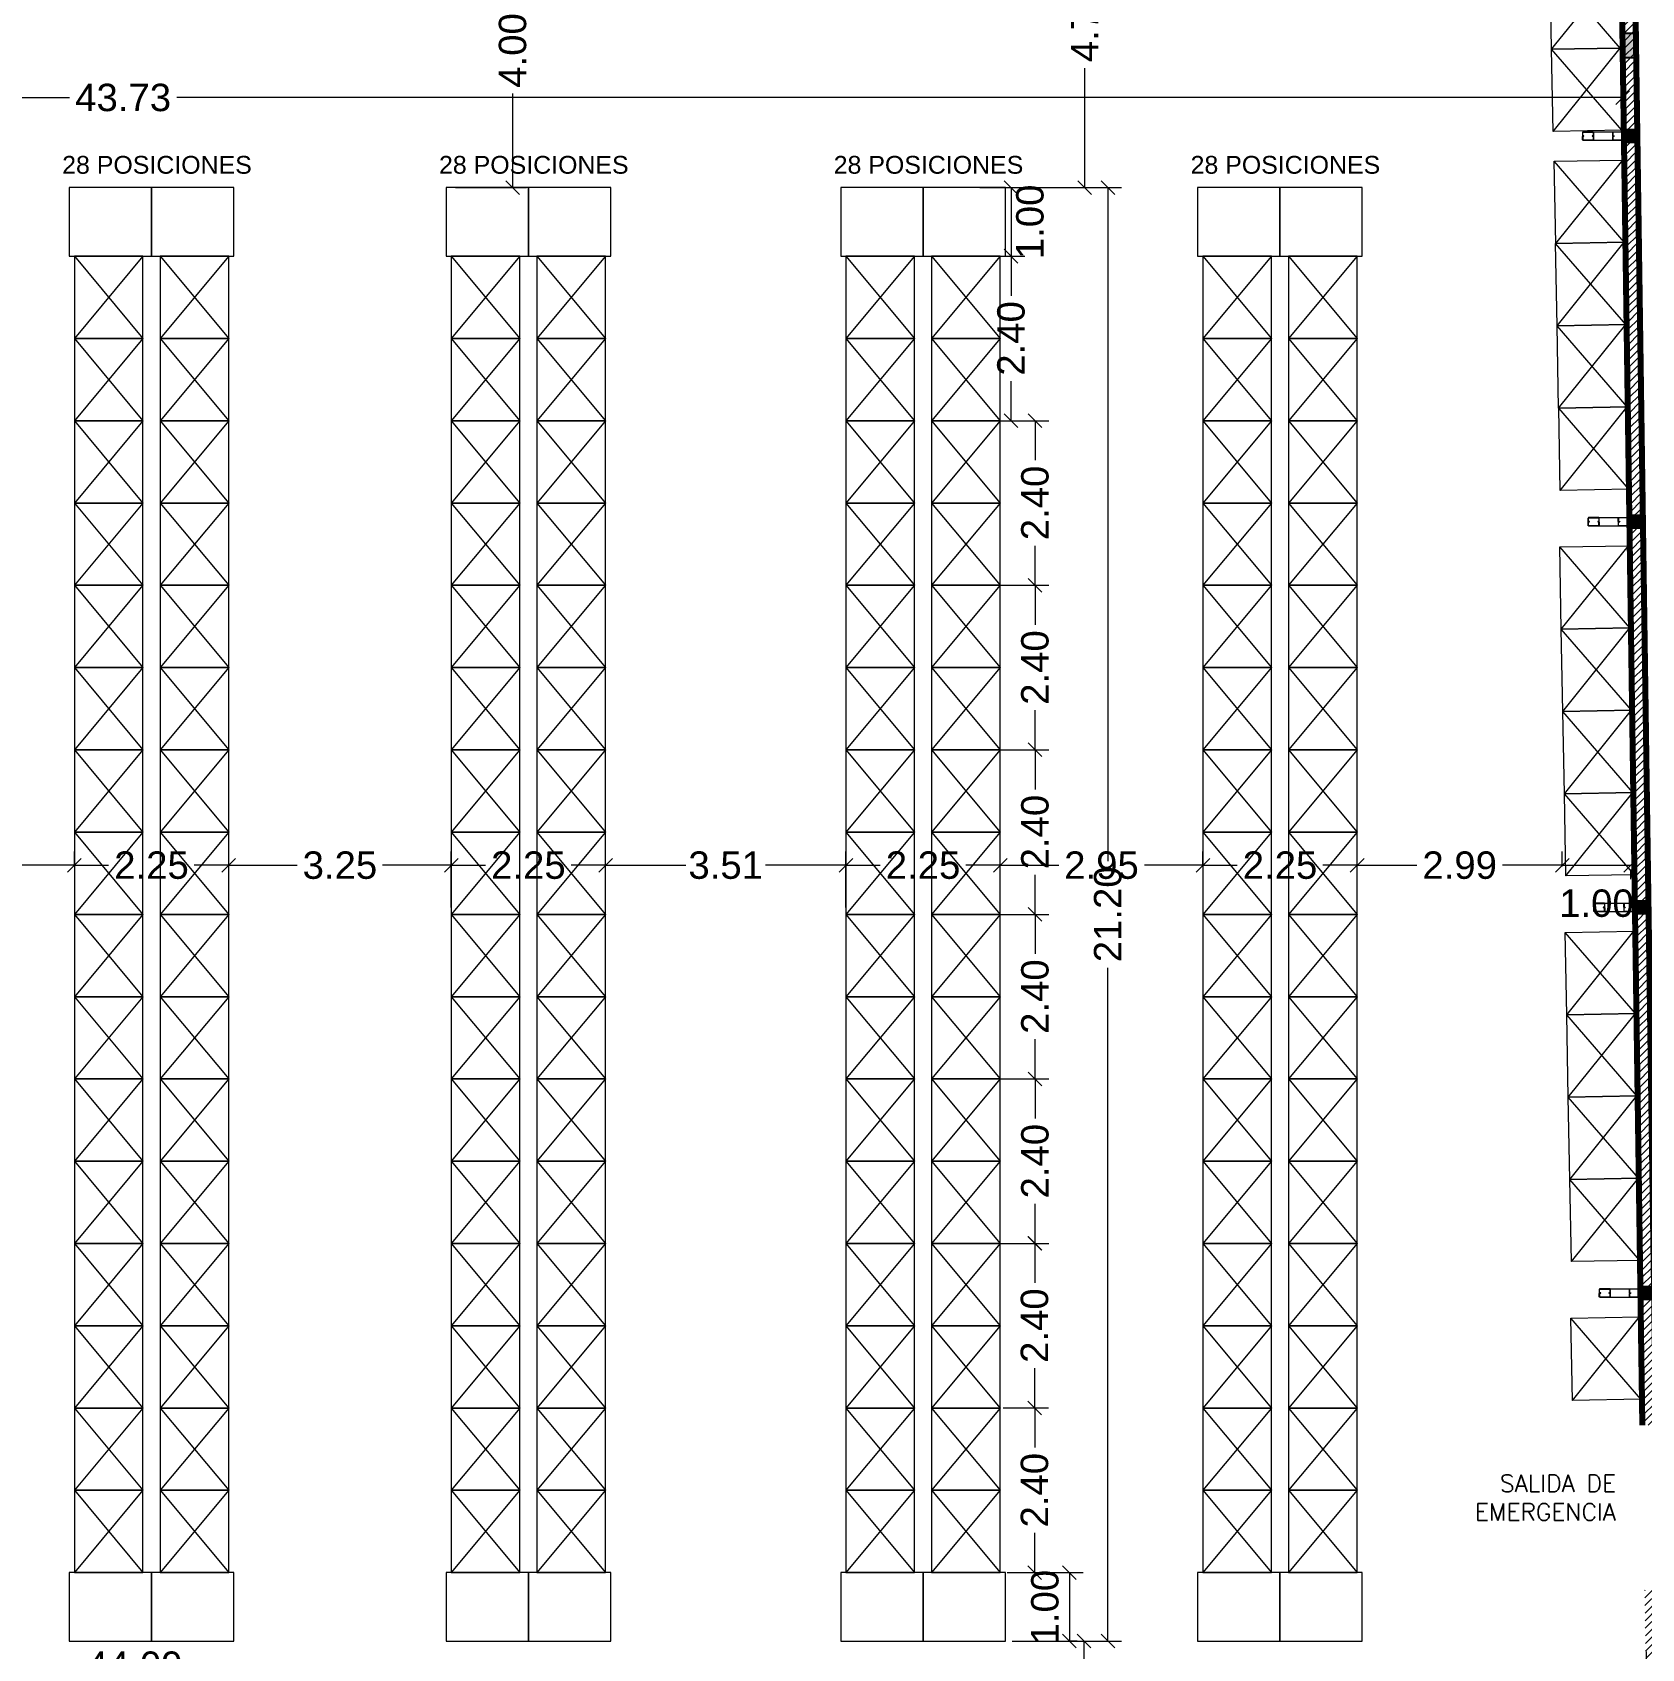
# Model space of a CAD drawing. Header units: inches. Extents: x 2 to 337, y 2 to 182.
# Drawn here: x 50.76 to 74.22, y 88.74 to 112.32 of the extents above; entities that cross this region are included whole.
import ezdxf

# ---------------------------------------------------------------- set-up
doc = ezdxf.new("R2010")
doc.units = ezdxf.units.IN
doc.header["$MEASUREMENT"] = 0
doc.linetypes.add('ACAD_ISO10W100', pattern=[18, 12, -3, 0, -3])
for name, color, linetype, lineweight in [('01 eje', 30, 'ACAD_ISO10W100', 9), ('L COTAS', 1, 'Continuous', 9), ('L EQUIP', 6, 'Continuous', 9), ('l muro', 5, 'Continuous', 80), ('LAVADO MU', 10, 'Continuous', 5), ('smr acero', 170, 'Continuous', 15)]:
    doc.layers.add(name, color=color, linetype=linetype, lineweight=lineweight)
for name, color, linetype in [('01-COTAS ESTRUCTURA', 9, 'Continuous'), ('ARQ-TXTS LOCAL', 3, 'Continuous'), ('l olumnas', 140, 'Continuous')]:
    doc.layers.add(name, color=color, linetype=linetype)
doc.styles.add('2mm para 1.100', font='ARIAL.TTF')
doc.styles.add('RomanS', font='romans.shx')
doc.styles.get("Standard").update_dxf_attribs({"font": 'ARIAL.TTF'})
doc.dimstyles.new('cotas 1.100', dxfattribs={"dimscale": 2, "dimtxt": 0.2, "dimasz": 0.1, "dimexe": 0.1, "dimexo": 0.05, "dimgap": 0.05, "dimtad": 0, "dimzin": 0, "dimdsep": 46, "dimtxsty": '2mm para 1.100', "dimblk": 'OBLIQUE', "dimcen": 0.09, "dimclrd": 256, "dimclre": 256, "dimclrt": 256, "dimaunit": 1, "dimadec": 3, "dimazin": 0, "dimtfac": 1, "dimtofl": 0, "dimtmove": 2, "dimatfit": 3, "dimfxl": 0, "dimtolj": 1, "dimtzin": 0, "dimlwd": -1, "dimlwe": -1, "dimarcsym": 0})

# ---------------------------------------------------------------- blocks, each defined once
blk = doc.blocks.new('terreno1')
at = {"layer": '01 eje', "ltscale": 0.05}
blk.add_line((2904.08, 736.346), (2902.361, 855.185), dxfattribs=at)
blk = doc.blocks.new('_Oblique')
at = {"color": 0, "linetype": 'ByBlock', "lineweight": -2}
blk.add_line((-0.5, -0.5), (0.5, 0.5), dxfattribs=at)
blk = doc.blocks.new('*D60')
at = {"layer": 'Defpoints', "color": 0}
for p in [(64.397, 109.054), (64.397, 106.654), (65.03, 106.654)]:
    blk.add_point(p, dxfattribs=at)
at = {"layer": 'L COTAS'}
for p, q in [((64.497, 109.054), (65.23, 109.054)), ((65.03, 109.054), (65.03, 108.476)), ((65.03, 106.654), (65.03, 107.231)), ((64.497, 106.654), (65.23, 106.654))]:
    blk.add_line(p, q, dxfattribs=at)
at = {"layer": 'L COTAS', "xscale": 0.2, "yscale": 0.2, "zscale": 0.2}
for p, rotation in [((65.03, 109.054), 90), ((65.03, 106.654), 270)]:
    blk.add_blockref('_Oblique', p, dxfattribs=dict(at, rotation=rotation))
at = {"layer": 'L COTAS', "insert": (65.03, 107.854), "char_height": 0.4, "attachment_point": 5, "rotation": 90, "style": '2mm para 1.100'}
blk.add_mtext('\\A1;2.40', dxfattribs=at)
blk = doc.blocks.new('*D61')
at = {"layer": 'Defpoints', "color": 0}
for p in [(64.746, 106.654), (64.746, 104.254), (65.379, 104.254)]:
    blk.add_point(p, dxfattribs=at)
at = {"layer": 'L COTAS'}
for p, q in [((64.846, 106.654), (65.579, 106.654)), ((65.379, 106.654), (65.379, 106.076)), ((65.379, 104.254), (65.379, 104.831)), ((64.846, 104.254), (65.579, 104.254))]:
    blk.add_line(p, q, dxfattribs=at)
at = {"layer": 'L COTAS', "xscale": 0.2, "yscale": 0.2, "zscale": 0.2}
for p, rotation in [((65.379, 106.654), 90), ((65.379, 104.254), 270)]:
    blk.add_blockref('_Oblique', p, dxfattribs=dict(at, rotation=rotation))
at = {"layer": 'L COTAS', "insert": (65.379, 105.454), "char_height": 0.4, "attachment_point": 5, "rotation": 90, "style": '2mm para 1.100'}
blk.add_mtext('\\A1;2.40', dxfattribs=at)
blk = doc.blocks.new('*D62')
at = {"layer": 'Defpoints', "color": 0}
for p in [(64.746, 104.254), (64.746, 101.854), (65.379, 101.854)]:
    blk.add_point(p, dxfattribs=at)
at = {"layer": 'L COTAS'}
for p, q in [((64.846, 104.254), (65.579, 104.254)), ((65.379, 104.254), (65.379, 103.676)), ((65.379, 101.854), (65.379, 102.431)), ((64.846, 101.854), (65.579, 101.854))]:
    blk.add_line(p, q, dxfattribs=at)
at = {"layer": 'L COTAS', "xscale": 0.2, "yscale": 0.2, "zscale": 0.2}
for p, rotation in [((65.379, 104.254), 90), ((65.379, 101.854), 270)]:
    blk.add_blockref('_Oblique', p, dxfattribs=dict(at, rotation=rotation))
at = {"layer": 'L COTAS', "insert": (65.379, 103.054), "char_height": 0.4, "attachment_point": 5, "rotation": 90, "style": '2mm para 1.100'}
blk.add_mtext('\\A1;2.40', dxfattribs=at)
blk = doc.blocks.new('*D63')
at = {"layer": 'Defpoints', "color": 0}
for p in [(64.746, 101.854), (64.746, 99.454), (65.379, 99.454)]:
    blk.add_point(p, dxfattribs=at)
at = {"layer": 'L COTAS'}
for p, q in [((64.846, 101.854), (65.579, 101.854)), ((65.379, 101.854), (65.379, 101.276)), ((65.379, 99.454), (65.379, 100.031)), ((64.846, 99.454), (65.579, 99.454))]:
    blk.add_line(p, q, dxfattribs=at)
at = {"layer": 'L COTAS', "xscale": 0.2, "yscale": 0.2, "zscale": 0.2}
for p, rotation in [((65.379, 101.854), 90), ((65.379, 99.454), 270)]:
    blk.add_blockref('_Oblique', p, dxfattribs=dict(at, rotation=rotation))
at = {"layer": 'L COTAS', "insert": (65.379, 100.654), "char_height": 0.4, "attachment_point": 5, "rotation": 90, "style": '2mm para 1.100'}
blk.add_mtext('\\A1;2.40', dxfattribs=at)
blk = doc.blocks.new('*D64')
at = {"layer": 'Defpoints', "color": 0}
for p in [(64.746, 99.454), (64.746, 97.054), (65.379, 97.054)]:
    blk.add_point(p, dxfattribs=at)
at = {"layer": 'L COTAS'}
for p, q in [((64.846, 99.454), (65.579, 99.454)), ((65.379, 99.454), (65.379, 98.876)), ((65.379, 97.054), (65.379, 97.631)), ((64.846, 97.054), (65.579, 97.054))]:
    blk.add_line(p, q, dxfattribs=at)
at = {"layer": 'L COTAS', "xscale": 0.2, "yscale": 0.2, "zscale": 0.2}
for p, rotation in [((65.379, 99.454), 90), ((65.379, 97.054), 270)]:
    blk.add_blockref('_Oblique', p, dxfattribs=dict(at, rotation=rotation))
at = {"layer": 'L COTAS', "insert": (65.379, 98.254), "char_height": 0.4, "attachment_point": 5, "rotation": 90, "style": '2mm para 1.100'}
blk.add_mtext('\\A1;2.40', dxfattribs=at)
blk = doc.blocks.new('*D65')
at = {"layer": 'Defpoints', "color": 0}
for p in [(64.746, 97.054), (64.746, 94.654), (65.379, 94.654)]:
    blk.add_point(p, dxfattribs=at)
at = {"layer": 'L COTAS'}
for p, q in [((64.846, 97.054), (65.579, 97.054)), ((65.379, 97.054), (65.379, 96.476)), ((65.379, 94.654), (65.379, 95.231)), ((64.846, 94.654), (65.579, 94.654))]:
    blk.add_line(p, q, dxfattribs=at)
at = {"layer": 'L COTAS', "xscale": 0.2, "yscale": 0.2, "zscale": 0.2}
for p, rotation in [((65.379, 97.054), 90), ((65.379, 94.654), 270)]:
    blk.add_blockref('_Oblique', p, dxfattribs=dict(at, rotation=rotation))
at = {"layer": 'L COTAS', "insert": (65.379, 95.854), "char_height": 0.4, "attachment_point": 5, "rotation": 90, "style": '2mm para 1.100'}
blk.add_mtext('\\A1;2.40', dxfattribs=at)
blk = doc.blocks.new('rack bajo')
for p, q in [((0, 1.2), (1, 0)), ((1, 1.2), (0, 0))]:
    blk.add_line(p, q)
blk.add_lwpolyline([(0, 0), (1, 0), (1, 1.2), (0, 1.2)], close=True)
blk = doc.blocks.new('*D107')
at = {"layer": 'Defpoints', "color": 0}
for p in [(56.688, 114.054), (56.829, 110.054), (57.762, 110.054)]:
    blk.add_point(p, dxfattribs=at)
at = {"layer": 'L COTAS'}
for p, q in [((56.788, 114.054), (57.962, 114.054)), ((57.762, 114.054), (57.762, 112.681)), ((57.762, 110.054), (57.762, 111.427)), ((56.929, 110.054), (57.962, 110.054))]:
    blk.add_line(p, q, dxfattribs=at)
at = {"layer": 'L COTAS', "xscale": 0.2, "yscale": 0.2, "zscale": 0.2}
for p, rotation in [((57.762, 114.054), 90), ((57.762, 110.054), 270)]:
    blk.add_blockref('_Oblique', p, dxfattribs=dict(at, rotation=rotation))
at = {"layer": 'L COTAS', "insert": (57.762, 112.054), "char_height": 0.4, "attachment_point": 5, "rotation": 90, "style": '2mm para 1.100'}
blk.add_mtext('\\A1;4.00', dxfattribs=at)
blk = doc.blocks.new('*D108')
at = {"layer": 'Defpoints', "color": 0}
for p in [(64.821, 110.054), (65.879, 88.854), (66.441, 88.854)]:
    blk.add_point(p, dxfattribs=at)
at = {"layer": 'L COTAS'}
for p, q in [((64.921, 110.054), (66.641, 110.054)), ((66.441, 110.054), (66.441, 100.231)), ((66.441, 88.854), (66.441, 98.676)), ((65.979, 88.854), (66.641, 88.854))]:
    blk.add_line(p, q, dxfattribs=at)
at = {"layer": 'L COTAS', "xscale": 0.2, "yscale": 0.2, "zscale": 0.2}
for p, rotation in [((66.441, 110.054), 90), ((66.441, 88.854), 270)]:
    blk.add_blockref('_Oblique', p, dxfattribs=dict(at, rotation=rotation))
at = {"layer": 'L COTAS', "insert": (66.441, 99.454), "char_height": 0.4, "attachment_point": 5, "rotation": 90, "style": '2mm para 1.100'}
blk.add_mtext('\\A1;21.20', dxfattribs=at)
blk = doc.blocks.new('*D109')
at = {"layer": 'Defpoints', "color": 0}
for p in [(64.397, 109.054), (64.397, 106.654), (65.03, 106.654)]:
    blk.add_point(p, dxfattribs=at)
at = {"layer": 'L COTAS'}
for p, q in [((64.497, 109.054), (65.23, 109.054)), ((65.03, 109.054), (65.03, 108.476)), ((65.03, 106.654), (65.03, 107.231)), ((64.497, 106.654), (65.23, 106.654))]:
    blk.add_line(p, q, dxfattribs=at)
at = {"layer": 'L COTAS', "xscale": 0.2, "yscale": 0.2, "zscale": 0.2}
for p, rotation in [((65.03, 109.054), 90), ((65.03, 106.654), 270)]:
    blk.add_blockref('_Oblique', p, dxfattribs=dict(at, rotation=rotation))
at = {"layer": 'L COTAS', "insert": (65.03, 107.854), "char_height": 0.4, "attachment_point": 5, "rotation": 90, "style": '2mm para 1.100'}
blk.add_mtext('\\A1;2.40', dxfattribs=at)
blk = doc.blocks.new('*D110')
at = {"layer": 'Defpoints', "color": 0}
for p in [(64.746, 106.654), (64.746, 104.254), (65.379, 104.254)]:
    blk.add_point(p, dxfattribs=at)
at = {"layer": 'L COTAS'}
for p, q in [((64.846, 106.654), (65.579, 106.654)), ((65.379, 106.654), (65.379, 106.076)), ((65.379, 104.254), (65.379, 104.831)), ((64.846, 104.254), (65.579, 104.254))]:
    blk.add_line(p, q, dxfattribs=at)
at = {"layer": 'L COTAS', "xscale": 0.2, "yscale": 0.2, "zscale": 0.2}
for p, rotation in [((65.379, 106.654), 90), ((65.379, 104.254), 270)]:
    blk.add_blockref('_Oblique', p, dxfattribs=dict(at, rotation=rotation))
at = {"layer": 'L COTAS', "insert": (65.379, 105.454), "char_height": 0.4, "attachment_point": 5, "rotation": 90, "style": '2mm para 1.100'}
blk.add_mtext('\\A1;2.40', dxfattribs=at)
blk = doc.blocks.new('*D111')
at = {"layer": 'Defpoints', "color": 0}
for p in [(64.746, 104.254), (64.746, 101.854), (65.379, 101.854)]:
    blk.add_point(p, dxfattribs=at)
at = {"layer": 'L COTAS'}
for p, q in [((64.846, 104.254), (65.579, 104.254)), ((65.379, 104.254), (65.379, 103.676)), ((65.379, 101.854), (65.379, 102.431)), ((64.846, 101.854), (65.579, 101.854))]:
    blk.add_line(p, q, dxfattribs=at)
at = {"layer": 'L COTAS', "xscale": 0.2, "yscale": 0.2, "zscale": 0.2}
for p, rotation in [((65.379, 104.254), 90), ((65.379, 101.854), 270)]:
    blk.add_blockref('_Oblique', p, dxfattribs=dict(at, rotation=rotation))
at = {"layer": 'L COTAS', "insert": (65.379, 103.054), "char_height": 0.4, "attachment_point": 5, "rotation": 90, "style": '2mm para 1.100'}
blk.add_mtext('\\A1;2.40', dxfattribs=at)
blk = doc.blocks.new('*D112')
at = {"layer": 'Defpoints', "color": 0}
for p in [(64.746, 101.854), (64.746, 99.454), (65.379, 99.454)]:
    blk.add_point(p, dxfattribs=at)
at = {"layer": 'L COTAS'}
for p, q in [((64.846, 101.854), (65.579, 101.854)), ((65.379, 101.854), (65.379, 101.276)), ((65.379, 99.454), (65.379, 100.031)), ((64.846, 99.454), (65.579, 99.454))]:
    blk.add_line(p, q, dxfattribs=at)
at = {"layer": 'L COTAS', "xscale": 0.2, "yscale": 0.2, "zscale": 0.2}
for p, rotation in [((65.379, 101.854), 90), ((65.379, 99.454), 270)]:
    blk.add_blockref('_Oblique', p, dxfattribs=dict(at, rotation=rotation))
at = {"layer": 'L COTAS', "insert": (65.379, 100.654), "char_height": 0.4, "attachment_point": 5, "rotation": 90, "style": '2mm para 1.100'}
blk.add_mtext('\\A1;2.40', dxfattribs=at)
blk = doc.blocks.new('*D113')
at = {"layer": 'Defpoints', "color": 0}
for p in [(64.746, 99.454), (64.746, 97.054), (65.379, 97.054)]:
    blk.add_point(p, dxfattribs=at)
at = {"layer": 'L COTAS'}
for p, q in [((64.846, 99.454), (65.579, 99.454)), ((65.379, 99.454), (65.379, 98.876)), ((65.379, 97.054), (65.379, 97.631)), ((64.846, 97.054), (65.579, 97.054))]:
    blk.add_line(p, q, dxfattribs=at)
at = {"layer": 'L COTAS', "xscale": 0.2, "yscale": 0.2, "zscale": 0.2}
for p, rotation in [((65.379, 99.454), 90), ((65.379, 97.054), 270)]:
    blk.add_blockref('_Oblique', p, dxfattribs=dict(at, rotation=rotation))
at = {"layer": 'L COTAS', "insert": (65.379, 98.254), "char_height": 0.4, "attachment_point": 5, "rotation": 90, "style": '2mm para 1.100'}
blk.add_mtext('\\A1;2.40', dxfattribs=at)
blk = doc.blocks.new('*D114')
at = {"layer": 'Defpoints', "color": 0}
for p in [(64.746, 97.054), (64.746, 94.654), (65.379, 94.654)]:
    blk.add_point(p, dxfattribs=at)
at = {"layer": 'L COTAS'}
for p, q in [((64.846, 97.054), (65.579, 97.054)), ((65.379, 97.054), (65.379, 96.476)), ((65.379, 94.654), (65.379, 95.231)), ((64.846, 94.654), (65.579, 94.654))]:
    blk.add_line(p, q, dxfattribs=at)
at = {"layer": 'L COTAS', "xscale": 0.2, "yscale": 0.2, "zscale": 0.2}
for p, rotation in [((65.379, 97.054), 90), ((65.379, 94.654), 270)]:
    blk.add_blockref('_Oblique', p, dxfattribs=dict(at, rotation=rotation))
at = {"layer": 'L COTAS', "insert": (65.379, 95.854), "char_height": 0.4, "attachment_point": 5, "rotation": 90, "style": '2mm para 1.100'}
blk.add_mtext('\\A1;2.40', dxfattribs=at)
blk = doc.blocks.new('*D117')
at = {"layer": 'Defpoints', "color": 0}
for p in [(64.472, 110.054), (64.472, 109.054), (65.03, 109.054)]:
    blk.add_point(p, dxfattribs=at)
at = {"layer": 'L COTAS'}
for p, q in [((64.572, 110.054), (65.23, 110.054)), ((65.03, 110.054), (65.03, 109.054)), ((64.572, 109.054), (65.23, 109.054))]:
    blk.add_line(p, q, dxfattribs=at)
at = {"layer": 'L COTAS', "xscale": 0.2, "yscale": 0.2, "zscale": 0.2}
for p, rotation in [((65.03, 110.054), 90), ((65.03, 109.054), 270)]:
    blk.add_blockref('_Oblique', p, dxfattribs=dict(at, rotation=rotation))
at = {"layer": 'L COTAS', "insert": (65.306, 109.554), "char_height": 0.4, "attachment_point": 5, "rotation": 90, "style": '2mm para 1.100'}
blk.add_mtext('\\A1;1.00', dxfattribs=at)
blk = doc.blocks.new('*D118')
at = {"layer": 'Defpoints', "color": 0}
for p in [(64.816, 92.254), (64.871, 89.854), (65.374, 89.854)]:
    blk.add_point(p, dxfattribs=at)
at = {"layer": 'L COTAS'}
for p, q in [((64.916, 92.254), (65.574, 92.254)), ((65.374, 92.254), (65.374, 91.677)), ((65.374, 89.854), (65.374, 90.433)), ((64.971, 89.854), (65.574, 89.854))]:
    blk.add_line(p, q, dxfattribs=at)
at = {"layer": 'L COTAS', "xscale": 0.2, "yscale": 0.2, "zscale": 0.2}
for p, rotation in [((65.374, 92.254), 90), ((65.374, 89.854), 270)]:
    blk.add_blockref('_Oblique', p, dxfattribs=dict(at, rotation=rotation))
at = {"layer": 'L COTAS', "insert": (65.373, 91.055), "char_height": 0.4, "attachment_point": 5, "rotation": 90, "style": '2mm para 1.100'}
blk.add_mtext('\\A1;2.40', dxfattribs=at)
blk = doc.blocks.new('*D125')
at = {"layer": 'Defpoints', "color": 0}
for p in [(73.949, 111.366), (30.215, 110.004), (73.949, 110.004)]:
    blk.add_point(p, dxfattribs=at)
at = {"layer": 'L COTAS'}
for p, q in [((30.215, 110.104), (30.215, 111.566)), ((73.949, 110.104), (73.949, 111.566)), ((30.215, 111.366), (51.299, 111.366)), ((73.949, 111.366), (52.865, 111.366))]:
    blk.add_line(p, q, dxfattribs=at)
at = {"layer": 'L COTAS', "xscale": 0.2, "yscale": 0.2, "zscale": 0.2, "rotation": 180}
blk.add_blockref('_Oblique', (30.215, 111.366), dxfattribs=at)
at = {"layer": 'L COTAS', "xscale": 0.2, "yscale": 0.2, "zscale": 0.2}
blk.add_blockref('_Oblique', (73.949, 111.366), dxfattribs=at)
at = {"layer": 'L COTAS', "insert": (52.082, 111.366), "char_height": 0.4, "attachment_point": 5, "style": '2mm para 1.100'}
blk.add_mtext('\\A1;43.73', dxfattribs=at)
blk = doc.blocks.new('*D134')
at = {"layer": 'Defpoints', "color": 0}
for p in [(30.215, 111.952), (73.949, 111.366), (73.949, 110.004)]:
    blk.add_point(p, dxfattribs=at)
at = {"layer": 'L COTAS'}
for p, q in [((30.215, 111.852), (30.215, 111.166)), ((73.949, 110.104), (73.949, 111.566)), ((30.215, 111.366), (51.299, 111.366)), ((73.949, 111.366), (52.865, 111.366))]:
    blk.add_line(p, q, dxfattribs=at)
at = {"layer": 'L COTAS', "xscale": 0.2, "yscale": 0.2, "zscale": 0.2, "rotation": 180}
blk.add_blockref('_Oblique', (30.215, 111.366), dxfattribs=at)
at = {"layer": 'L COTAS', "xscale": 0.2, "yscale": 0.2, "zscale": 0.2}
blk.add_blockref('_Oblique', (73.949, 111.366), dxfattribs=at)
at = {"layer": 'L COTAS', "insert": (52.082, 111.366), "char_height": 0.4, "attachment_point": 5, "style": '2mm para 1.100'}
blk.add_mtext('\\A1;43.73', dxfattribs=at)
blk = doc.blocks.new('*D136')
at = {"layer": 'Defpoints', "color": 0}
for p in [(64.946, 89.854), (64.946, 88.854), (65.879, 88.854)]:
    blk.add_point(p, dxfattribs=at)
at = {"layer": 'L COTAS'}
for p, q in [((65.046, 89.854), (66.079, 89.854)), ((65.879, 89.854), (65.879, 88.854)), ((65.046, 88.854), (66.079, 88.854))]:
    blk.add_line(p, q, dxfattribs=at)
at = {"layer": 'L COTAS', "xscale": 0.2, "yscale": 0.2, "zscale": 0.2}
for p, rotation in [((65.879, 89.854), 90), ((65.879, 88.854), 270)]:
    blk.add_blockref('_Oblique', p, dxfattribs=dict(at, rotation=rotation))
at = {"layer": 'L COTAS', "insert": (65.524, 89.349), "char_height": 0.4, "attachment_point": 5, "rotation": 90, "style": '2mm para 1.100'}
blk.add_mtext('\\A1;1.00', dxfattribs=at)
blk = doc.blocks.new('*D153')
at = {"layer": 'Defpoints', "color": 0}
for p in [(74.293, 88.5), (30.205, 87.885), (74.293, 87.885)]:
    blk.add_point(p, dxfattribs=at)
at = {"layer": 'L COTAS'}
for p, q in [((30.205, 87.985), (30.205, 88.7)), ((74.293, 87.985), (74.293, 88.7)), ((30.205, 88.5), (51.466, 88.5)), ((74.293, 88.5), (53.032, 88.5))]:
    blk.add_line(p, q, dxfattribs=at)
at = {"layer": 'L COTAS', "xscale": 0.2, "yscale": 0.2, "zscale": 0.2, "rotation": 180}
blk.add_blockref('_Oblique', (30.205, 88.5), dxfattribs=at)
at = {"layer": 'L COTAS', "xscale": 0.2, "yscale": 0.2, "zscale": 0.2}
blk.add_blockref('_Oblique', (74.293, 88.5), dxfattribs=at)
at = {"layer": 'L COTAS', "insert": (52.249, 88.5), "char_height": 0.4, "attachment_point": 5, "style": '2mm para 1.100'}
blk.add_mtext('\\A1;44.09', dxfattribs=at)
blk = doc.blocks.new('rack')
at = {"linetype": 'ByBlock', "ltscale": 0.01}
for p, q in [((0, 1.2), (1, 0)), ((1, 1.2), (0, 0))]:
    blk.add_line(p, q, dxfattribs=at)
blk.add_lwpolyline([(0, 0), (1, 0), (1, 1.2), (0, 1.2)], close=True, dxfattribs=at)
blk = doc.blocks.new('02')
at = {"layer": 'L EQUIP'}
for points in [[(3379.339, 790.694), (3379.339, 789.694), (3380.539, 789.694), (3380.539, 790.694), (3379.339, 790.694)], [(3380.539, 790.694), (3380.539, 789.694), (3381.739, 789.694), (3381.739, 790.694), (3380.539, 790.694)], [(3379.339, 770.494), (3379.339, 769.494), (3380.539, 769.494), (3380.539, 770.494), (3379.339, 770.494)], [(3380.539, 770.494), (3380.539, 769.494), (3381.739, 769.494), (3381.739, 770.494), (3380.539, 770.494)]]:
    blk.add_lwpolyline(points, dxfattribs=at)
at = {"layer": 'L EQUIP', "linetype": 'ByBlock', "ltscale": 0.01}
for p in [(3379.414, 788.494), (3379.414, 788.494), (3380.664, 788.494), (3379.414, 787.294), (3379.414, 787.294), (3380.664, 787.294), (3380.664, 787.294), (3379.414, 786.094), (3379.414, 786.094), (3380.664, 786.094), (3380.664, 786.094), (3379.414, 784.894), (3379.414, 784.894), (3380.664, 784.894), (3380.664, 784.894), (3379.414, 783.694), (3379.414, 783.694), (3380.664, 783.694), (3380.664, 783.694), (3379.414, 782.494), (3379.414, 782.494), (3380.664, 782.494), (3380.664, 782.494), (3379.414, 781.294), (3379.414, 781.294), (3380.664, 781.294), (3380.664, 781.294), (3379.414, 780.094), (3379.414, 780.094), (3380.664, 780.094), (3380.664, 780.094), (3379.414, 778.894), (3379.414, 778.894), (3380.664, 778.894), (3380.664, 778.894), (3379.414, 777.694), (3379.414, 777.694), (3380.664, 777.694), (3380.664, 777.694), (3379.414, 776.494), (3379.414, 776.494), (3380.664, 776.494), (3380.664, 776.494), (3379.414, 775.294), (3379.414, 775.294), (3380.664, 775.294), (3380.664, 775.294), (3379.414, 774.094), (3379.414, 774.094), (3380.664, 774.094), (3380.664, 774.094), (3379.414, 772.894), (3379.414, 772.894), (3380.664, 772.894), (3380.664, 772.894), (3379.414, 771.694), (3379.414, 771.694), (3380.664, 771.694), (3380.664, 771.694), (3379.414, 770.494), (3379.414, 770.494), (3380.664, 770.494), (3380.664, 770.494)]:
    blk.add_blockref('rack', p, dxfattribs=at)
at = {"layer": 'L EQUIP', "linetype": 'ByBlock', "ltscale": 0.01, "insert": (3379.236, 791.157), "char_height": 0.26, "width": 4.44912, "attachment_point": 1}
blk.add_mtext('28 POSICIONES', dxfattribs=at)
blk = doc.blocks.new('*D88')
at = {"layer": 'Defpoints', "color": 0}
for p in [(64.816, 94.654), (64.871, 92.254), (65.374, 92.254)]:
    blk.add_point(p, dxfattribs=at)
at = {"layer": 'L COTAS'}
for p, q in [((64.916, 94.654), (65.574, 94.654)), ((65.374, 94.654), (65.374, 94.077)), ((65.374, 92.254), (65.374, 92.833)), ((64.971, 92.254), (65.574, 92.254))]:
    blk.add_line(p, q, dxfattribs=at)
at = {"layer": 'L COTAS', "xscale": 0.2, "yscale": 0.2, "zscale": 0.2}
for p, rotation in [((65.374, 94.654), 90), ((65.374, 92.254), 270)]:
    blk.add_blockref('_Oblique', p, dxfattribs=dict(at, rotation=rotation))
at = {"layer": 'L COTAS', "insert": (65.373, 93.455), "char_height": 0.4, "attachment_point": 5, "rotation": 90, "style": '2mm para 1.100'}
blk.add_mtext('\\A1;2.40', dxfattribs=at)
blk = doc.blocks.new('*D217')
at = {"layer": 'Defpoints', "color": 0}
for p in [(66.092, 114.801), (66.104, 114.801), (66.092, 110.054)]:
    blk.add_point(p, dxfattribs=at)
at = {"layer": 'L COTAS'}
for p, q in [((66.104, 114.801), (66.104, 113.057)), ((66.192, 114.801), (66.304, 114.801)), ((66.104, 110.054), (66.104, 111.798)), ((66.192, 110.054), (66.304, 110.054))]:
    blk.add_line(p, q, dxfattribs=at)
at = {"layer": 'L COTAS', "xscale": 0.2, "yscale": 0.2, "zscale": 0.2}
for p, rotation in [((66.104, 114.801), 90), ((66.104, 110.054), 270)]:
    blk.add_blockref('_Oblique', p, dxfattribs=dict(at, rotation=rotation))
at = {"layer": 'L COTAS', "insert": (66.104, 112.428), "char_height": 0.4, "attachment_point": 5, "rotation": 90, "style": '2mm para 1.100'}
blk.add_mtext('\\A1;4.75', dxfattribs=at)
blk = doc.blocks.new('*D89')
at = {"layer": 'Defpoints', "color": 0}
for p in [(66.092, 88.854), (66.092, 85.104), (66.092, 85.104)]:
    blk.add_point(p, dxfattribs=at)
at = {"layer": 'L COTAS'}
for p, q in [((65.992, 88.854), (65.892, 88.854)), ((66.092, 88.854), (66.092, 87.6)), ((66.092, 85.104), (66.092, 86.358)), ((65.992, 85.104), (65.892, 85.104))]:
    blk.add_line(p, q, dxfattribs=at)
at = {"layer": 'L COTAS', "xscale": 0.2, "yscale": 0.2, "zscale": 0.2}
for p, rotation in [((66.092, 88.854), 90), ((66.092, 85.104), 270)]:
    blk.add_blockref('_Oblique', p, dxfattribs=dict(at, rotation=rotation))
at = {"layer": 'L COTAS', "insert": (66.092, 86.979), "char_height": 0.4, "attachment_point": 5, "rotation": 90, "style": '2mm para 1.100'}
blk.add_mtext('\\A1;3.75', dxfattribs=at)
blk = doc.blocks.new('*D221')
at = {"layer": 'Defpoints', "color": 0}
for p in [(48.116, 100.054), (51.371, 100.169), (51.371, 100.054)]:
    blk.add_point(p, dxfattribs=at)
at = {"layer": 'L COTAS'}
for p, q in [((48.116, 100.154), (48.116, 100.369)), ((51.371, 100.154), (51.371, 100.369)), ((48.116, 100.169), (49.124, 100.169)), ((51.371, 100.169), (50.363, 100.169))]:
    blk.add_line(p, q, dxfattribs=at)
at = {"layer": 'L COTAS', "xscale": 0.2, "yscale": 0.2, "zscale": 0.2, "rotation": 180}
blk.add_blockref('_Oblique', (48.116, 100.169), dxfattribs=at)
at = {"layer": 'L COTAS', "xscale": 0.2, "yscale": 0.2, "zscale": 0.2}
blk.add_blockref('_Oblique', (51.371, 100.169), dxfattribs=at)
at = {"layer": 'L COTAS', "insert": (49.743, 100.169), "char_height": 0.4, "attachment_point": 5, "style": '2mm para 1.100'}
blk.add_mtext('\\A1;3.26', dxfattribs=at)
blk = doc.blocks.new('*D222')
at = {"layer": 'Defpoints', "color": 0}
for p in [(51.371, 100.054), (53.621, 100.169), (53.621, 100.054)]:
    blk.add_point(p, dxfattribs=at)
at = {"layer": 'L COTAS'}
for p, q in [((51.371, 100.154), (51.371, 100.369)), ((53.621, 100.154), (53.621, 100.369)), ((51.371, 100.169), (51.871, 100.169)), ((53.621, 100.169), (53.12, 100.169))]:
    blk.add_line(p, q, dxfattribs=at)
at = {"layer": 'L COTAS', "xscale": 0.2, "yscale": 0.2, "zscale": 0.2, "rotation": 180}
blk.add_blockref('_Oblique', (51.371, 100.169), dxfattribs=at)
at = {"layer": 'L COTAS', "xscale": 0.2, "yscale": 0.2, "zscale": 0.2}
blk.add_blockref('_Oblique', (53.621, 100.169), dxfattribs=at)
at = {"layer": 'L COTAS', "insert": (52.496, 100.169), "char_height": 0.4, "attachment_point": 5, "style": '2mm para 1.100'}
blk.add_mtext('\\A1;2.25', dxfattribs=at)
blk = doc.blocks.new('*D223')
at = {"layer": 'Defpoints', "color": 0}
for p in [(53.621, 100.054), (56.866, 100.169), (56.866, 99.454)]:
    blk.add_point(p, dxfattribs=at)
at = {"layer": 'L COTAS'}
for p, q in [((53.621, 100.154), (53.621, 100.369)), ((56.866, 99.554), (56.866, 100.369)), ((53.621, 100.169), (54.622, 100.169)), ((56.866, 100.169), (55.864, 100.169))]:
    blk.add_line(p, q, dxfattribs=at)
at = {"layer": 'L COTAS', "xscale": 0.2, "yscale": 0.2, "zscale": 0.2, "rotation": 180}
blk.add_blockref('_Oblique', (53.621, 100.169), dxfattribs=at)
at = {"layer": 'L COTAS', "xscale": 0.2, "yscale": 0.2, "zscale": 0.2}
blk.add_blockref('_Oblique', (56.866, 100.169), dxfattribs=at)
at = {"layer": 'L COTAS', "insert": (55.243, 100.169), "char_height": 0.4, "attachment_point": 5, "style": '2mm para 1.100'}
blk.add_mtext('\\A1;3.25', dxfattribs=at)
blk = doc.blocks.new('*D224')
at = {"layer": 'Defpoints', "color": 0}
for p in [(59.116, 100.169), (56.866, 99.454), (59.116, 99.454)]:
    blk.add_point(p, dxfattribs=at)
at = {"layer": 'L COTAS'}
for p, q in [((56.866, 99.554), (56.866, 100.369)), ((59.116, 99.554), (59.116, 100.369)), ((56.866, 100.169), (57.366, 100.169)), ((59.116, 100.169), (58.615, 100.169))]:
    blk.add_line(p, q, dxfattribs=at)
at = {"layer": 'L COTAS', "xscale": 0.2, "yscale": 0.2, "zscale": 0.2, "rotation": 180}
blk.add_blockref('_Oblique', (56.866, 100.169), dxfattribs=at)
at = {"layer": 'L COTAS', "xscale": 0.2, "yscale": 0.2, "zscale": 0.2}
blk.add_blockref('_Oblique', (59.116, 100.169), dxfattribs=at)
at = {"layer": 'L COTAS', "insert": (57.991, 100.169), "char_height": 0.4, "attachment_point": 5, "style": '2mm para 1.100'}
blk.add_mtext('\\A1;2.25', dxfattribs=at)
blk = doc.blocks.new('*D225')
at = {"layer": 'Defpoints', "color": 0}
for p in [(62.621, 100.169), (59.116, 99.454), (62.621, 99.454)]:
    blk.add_point(p, dxfattribs=at)
at = {"layer": 'L COTAS'}
for p, q in [((59.116, 99.554), (59.116, 100.369)), ((62.621, 99.554), (62.621, 100.369)), ((59.116, 100.169), (60.288, 100.169)), ((62.621, 100.169), (61.449, 100.169))]:
    blk.add_line(p, q, dxfattribs=at)
at = {"layer": 'L COTAS', "xscale": 0.2, "yscale": 0.2, "zscale": 0.2, "rotation": 180}
blk.add_blockref('_Oblique', (59.116, 100.169), dxfattribs=at)
at = {"layer": 'L COTAS', "xscale": 0.2, "yscale": 0.2, "zscale": 0.2}
blk.add_blockref('_Oblique', (62.621, 100.169), dxfattribs=at)
at = {"layer": 'L COTAS', "insert": (60.868, 100.169), "char_height": 0.4, "attachment_point": 5, "style": '2mm para 1.100'}
blk.add_mtext('\\A1;3.51', dxfattribs=at)
blk = doc.blocks.new('*D226')
at = {"layer": 'Defpoints', "color": 0}
for p in [(64.871, 100.169), (64.871, 100.054), (62.621, 99.454)]:
    blk.add_point(p, dxfattribs=at)
at = {"layer": 'L COTAS'}
for p, q in [((62.621, 99.554), (62.621, 100.369)), ((64.871, 100.154), (64.871, 100.369)), ((62.621, 100.169), (63.121, 100.169)), ((64.871, 100.169), (64.37, 100.169))]:
    blk.add_line(p, q, dxfattribs=at)
at = {"layer": 'L COTAS', "xscale": 0.2, "yscale": 0.2, "zscale": 0.2, "rotation": 180}
blk.add_blockref('_Oblique', (62.621, 100.169), dxfattribs=at)
at = {"layer": 'L COTAS', "xscale": 0.2, "yscale": 0.2, "zscale": 0.2}
blk.add_blockref('_Oblique', (64.871, 100.169), dxfattribs=at)
at = {"layer": 'L COTAS', "insert": (63.746, 100.169), "char_height": 0.4, "attachment_point": 5, "style": '2mm para 1.100'}
blk.add_mtext('\\A1;2.25', dxfattribs=at)
blk = doc.blocks.new('*D227')
at = {"layer": 'Defpoints', "color": 0}
for p in [(64.871, 100.054), (67.826, 100.169), (67.826, 100.054)]:
    blk.add_point(p, dxfattribs=at)
at = {"layer": 'L COTAS'}
for p, q in [((64.871, 100.154), (64.871, 100.369)), ((67.826, 100.154), (67.826, 100.369)), ((64.871, 100.169), (65.724, 100.169)), ((67.826, 100.169), (66.973, 100.169))]:
    blk.add_line(p, q, dxfattribs=at)
at = {"layer": 'L COTAS', "xscale": 0.2, "yscale": 0.2, "zscale": 0.2, "rotation": 180}
blk.add_blockref('_Oblique', (64.871, 100.169), dxfattribs=at)
at = {"layer": 'L COTAS', "xscale": 0.2, "yscale": 0.2, "zscale": 0.2}
blk.add_blockref('_Oblique', (67.826, 100.169), dxfattribs=at)
at = {"layer": 'L COTAS', "insert": (66.348, 100.169), "char_height": 0.4, "attachment_point": 5, "style": '2mm para 1.100'}
blk.add_mtext('\\A1;2.95', dxfattribs=at)
blk = doc.blocks.new('*D228')
at = {"layer": 'Defpoints', "color": 0}
for p in [(67.826, 100.054), (70.076, 100.169), (70.076, 100.054)]:
    blk.add_point(p, dxfattribs=at)
at = {"layer": 'L COTAS'}
for p, q in [((67.826, 100.154), (67.826, 100.369)), ((70.076, 100.154), (70.076, 100.369)), ((67.826, 100.169), (68.326, 100.169)), ((70.076, 100.169), (69.575, 100.169))]:
    blk.add_line(p, q, dxfattribs=at)
at = {"layer": 'L COTAS', "xscale": 0.2, "yscale": 0.2, "zscale": 0.2, "rotation": 180}
blk.add_blockref('_Oblique', (67.826, 100.169), dxfattribs=at)
at = {"layer": 'L COTAS', "xscale": 0.2, "yscale": 0.2, "zscale": 0.2}
blk.add_blockref('_Oblique', (70.076, 100.169), dxfattribs=at)
at = {"layer": 'L COTAS', "insert": (68.951, 100.169), "char_height": 0.4, "attachment_point": 5, "style": '2mm para 1.100'}
blk.add_mtext('\\A1;2.25', dxfattribs=at)
blk = doc.blocks.new('*D229')
at = {"layer": 'Defpoints', "color": 0}
for p in [(70.076, 100.054), (73.066, 100.169), (73.066, 100.054)]:
    blk.add_point(p, dxfattribs=at)
at = {"layer": 'L COTAS'}
for p, q in [((70.076, 100.154), (70.076, 100.369)), ((73.066, 100.154), (73.066, 100.369)), ((70.076, 100.169), (70.947, 100.169)), ((73.066, 100.169), (72.194, 100.169))]:
    blk.add_line(p, q, dxfattribs=at)
at = {"layer": 'L COTAS', "xscale": 0.2, "yscale": 0.2, "zscale": 0.2, "rotation": 180}
blk.add_blockref('_Oblique', (70.076, 100.169), dxfattribs=at)
at = {"layer": 'L COTAS', "xscale": 0.2, "yscale": 0.2, "zscale": 0.2}
blk.add_blockref('_Oblique', (73.066, 100.169), dxfattribs=at)
at = {"layer": 'L COTAS', "insert": (71.571, 100.169), "char_height": 0.4, "attachment_point": 5, "style": '2mm para 1.100'}
blk.add_mtext('\\A1;2.99', dxfattribs=at)
blk = doc.blocks.new('*D90')
at = {"layer": 'Defpoints', "color": 0}
for p in [(74.064, 100.208), (73.066, 100.054), (74.064, 100.169)]:
    blk.add_point(p, dxfattribs=at)
at = {"layer": 'L COTAS'}
for p, q in [((73.066, 100.154), (73.066, 100.369)), ((73.066, 100.169), (74.064, 100.169)), ((74.064, 100.108), (74.064, 99.969))]:
    blk.add_line(p, q, dxfattribs=at)
at = {"layer": 'L COTAS', "xscale": 0.2, "yscale": 0.2, "zscale": 0.2, "rotation": 180}
blk.add_blockref('_Oblique', (73.066, 100.169), dxfattribs=at)
at = {"layer": 'L COTAS', "xscale": 0.2, "yscale": 0.2, "zscale": 0.2}
blk.add_blockref('_Oblique', (74.064, 100.169), dxfattribs=at)
at = {"layer": 'L COTAS', "insert": (73.565, 99.614), "char_height": 0.4, "attachment_point": 5, "style": '2mm para 1.100'}
blk.add_mtext('\\A1;1.00', dxfattribs=at)
blk = doc.blocks.new('base1')
at = {"layer": 'smr acero'}
h = blk.add_hatch(color=256, dxfattribs=at)
h.dxf.hatch_style = 1
h.paths.add_polyline_path([(4862.665, 1040.797), (4862.665, 1040.597), (4862.465, 1040.597), (4862.465, 1040.797)])
for p, q in [((4863.111, 1040.757), (4862.809, 1040.757)), ((4863.111, 1040.637), (4862.809, 1040.637))]:
    blk.add_line(p, q, dxfattribs=at)
blk.add_lwpolyline([(4862.465, 1040.597), (4862.665, 1040.597), (4862.665, 1040.797), (4862.465, 1040.797)], close=True, dxfattribs=at)
for points in [[(4862.819, 1040.757), (4862.671, 1040.757, 0.414214), (4862.665, 1040.751), (4862.665, 1040.703, 0.414214), (4862.671, 1040.697), (4862.685, 1040.697), (4862.685, 1040.699), (4862.673, 1040.699, -0.414214), (4862.667, 1040.705), (4862.667, 1040.749, -0.414214), (4862.673, 1040.755), (4862.817, 1040.755, -0.414214), (4862.823, 1040.749), (4862.823, 1040.705, -0.414214), (4862.817, 1040.699), (4862.805, 1040.699), (4862.805, 1040.697), (4862.819, 1040.697, 0.414214), (4862.825, 1040.703), (4862.825, 1040.751, 0.414214)], [(4862.819, 1040.637), (4862.671, 1040.637, -0.414214), (4862.665, 1040.643), (4862.665, 1040.691, -0.414214), (4862.671, 1040.697), (4862.685, 1040.697), (4862.685, 1040.695), (4862.673, 1040.695, 0.414214), (4862.667, 1040.689), (4862.667, 1040.645, 0.414214), (4862.673, 1040.639), (4862.817, 1040.639, 0.414214), (4862.823, 1040.645), (4862.823, 1040.689, 0.414214), (4862.817, 1040.695), (4862.805, 1040.695), (4862.805, 1040.697), (4862.819, 1040.697, -0.414214), (4862.825, 1040.691), (4862.825, 1040.643, -0.414214)], [(4863.111, 1040.757), (4863.259, 1040.757, -0.414214), (4863.265, 1040.751), (4863.265, 1040.703, -0.414214), (4863.259, 1040.697), (4863.245, 1040.697), (4863.245, 1040.699), (4863.257, 1040.699, 0.414214), (4863.263, 1040.705), (4863.263, 1040.749, 0.414214), (4863.257, 1040.755), (4863.113, 1040.755, 0.414214), (4863.107, 1040.749), (4863.107, 1040.705, 0.414214), (4863.113, 1040.699), (4863.125, 1040.699), (4863.125, 1040.697), (4863.111, 1040.697, -0.414214), (4863.105, 1040.703), (4863.105, 1040.751, -0.414214)], [(4863.111, 1040.637), (4863.259, 1040.637, 0.414214), (4863.265, 1040.643), (4863.265, 1040.691, 0.414214), (4863.259, 1040.697), (4863.245, 1040.697), (4863.245, 1040.695), (4863.257, 1040.695, -0.414214), (4863.263, 1040.689), (4863.263, 1040.645, -0.414214), (4863.257, 1040.639), (4863.113, 1040.639, -0.414214), (4863.107, 1040.645), (4863.107, 1040.689, -0.414214), (4863.113, 1040.695), (4863.125, 1040.695), (4863.125, 1040.697), (4863.111, 1040.697, 0.414214), (4863.105, 1040.691), (4863.105, 1040.643, 0.414214)]]:
    blk.add_lwpolyline(points, format="xyb", close=True, dxfattribs=at)

msp = doc.modelspace()

# ---------------------------------------------------------------- hatches: boundary and pattern name
at = {"layer": 'LAVADO MU'}
h = msp.add_hatch(dxfattribs=at)
h.set_pattern_fill('ANSI31', color=256, scale=0.025)
h.set_pattern_definition([(45, (-3417.75211, -701.39074), (-0.0561266008, 0.0561266008), [])])
h.paths.add_polyline_path([(74.234, 92.002), (74.434, 92.002), (73.997, 122.252), (73.797, 122.252)])
h.paths.add_polyline_path([(74.468, 89.602), (74.269, 89.602), (74.863, 48.505), (75.062, 48.505), (75.062, 48.505)])
at = {"layer": 'smr acero'}
h = msp.add_hatch(color=256, dxfattribs=at)
h.dxf.hatch_style = 1
h.paths.add_polyline_path([(74.141, 112.302), (74.141, 111.952), (73.941, 111.952), (73.941, 112.302)])

# ---------------------------------------------------------------- linework, layer by layer
msp.add_lwpolyline([(73.879, 130.25), (74.433, 92.002)])
at = {"layer": 'l muro'}
msp.add_lwpolyline([(74.434, 92.002), (73.997, 122.252), (73.797, 122.252), (74.234, 92.002)], dxfattribs=at)
at = {"layer": 'l olumnas'}
msp.add_lwpolyline([(73.941, 111.952), (74.141, 111.952), (74.141, 112.302), (73.941, 112.302)], close=True, dxfattribs=at)

# ---------------------------------------------------------------- block references
at = {"layer": '01-COTAS ESTRUCTURA', "xscale": -1}
for p in [(4936.628, -929.892), (4936.709, -935.517), (4936.79, -941.142), (4936.872, -946.767)]:
    msp.add_blockref('base1', p, dxfattribs=at)
at = {"layer": 'L EQUIP', "linetype": 'ByBlock', "ltscale": 0.01, "xscale": -1, "rotation": 181.042304996133}
for p in [(72.89, 113.271), (72.912, 112.071), (72.949, 110.438), (72.97, 109.238), (72.992, 108.038), (73.015, 106.838), (73.031, 104.813), (73.053, 103.613), (73.075, 102.413), (73.098, 101.213), (73.111, 99.188), (73.133, 97.988), (73.155, 96.788), (73.178, 95.588), (73.193, 93.563)]:
    msp.add_blockref('rack bajo', p, dxfattribs=at)
at = {"layer": 'L EQUIP'}
for p in [(-3328.043, -680.641), (-3322.548, -680.641), (-3316.793, -680.641), (-3311.589, -680.641)]:
    msp.add_blockref('02', p, dxfattribs=at)
at = {"layer": 'l muro'}
msp.add_blockref('terreno1', (-2828.822, -701.391), dxfattribs=at)

# ---------------------------------------------------------------- texts
at = {"layer": 'ARQ-TXTS LOCAL', "insert": (73.851, 90.612), "char_height": 0.25, "attachment_point": 9, "style": 'RomanS'}
msp.add_mtext_dynamic_manual_height_columns('SALIDA DE EMERGENCIA', width=2.67165, gutter_width=1.15, heights=[0], dxfattribs=at)

# ---------------------------------------------------------------- dimensions: what is measured, and where the dimension line sits
at = {"layer": 'L COTAS'}
for base, p1, p2, picture, middle in [((66.104, 114.801), (66.092, 110.054), (66.092, 114.801), '*D217', (66.104, 112.428)), ((57.762, 110.054), (56.688, 114.054), (56.829, 110.054), '*D107', (57.762, 112.054)), ((66.441, 88.854), (64.821, 110.054), (65.879, 88.854), '*D108', (66.441, 99.454)), ((65.03, 106.654), (64.397, 109.054), (64.397, 106.654), '*D60', (65.03, 107.854)), ((65.03, 106.654), (64.397, 109.054), (64.397, 106.654), '*D109', (65.03, 107.854)), ((65.379, 104.254), (64.746, 106.654), (64.746, 104.254), '*D61', (65.379, 105.454)), ((65.379, 104.254), (64.746, 106.654), (64.746, 104.254), '*D110', (65.379, 105.454)), ((65.379, 101.854), (64.746, 104.254), (64.746, 101.854), '*D62', (65.379, 103.054)), ((65.379, 101.854), (64.746, 104.254), (64.746, 101.854), '*D111', (65.379, 103.054)), ((65.379, 99.454), (64.746, 101.854), (64.746, 99.454), '*D63', (65.379, 100.654)), ((65.379, 99.454), (64.746, 101.854), (64.746, 99.454), '*D112', (65.379, 100.654)), ((65.379, 97.054), (64.746, 99.454), (64.746, 97.054), '*D64', (65.379, 98.254)), ((65.379, 97.054), (64.746, 99.454), (64.746, 97.054), '*D113', (65.379, 98.254)), ((65.379, 94.654), (64.746, 97.054), (64.746, 94.654), '*D65', (65.379, 95.854)), ((65.379, 94.654), (64.746, 97.054), (64.746, 94.654), '*D114', (65.379, 95.854)), ((66.092, 85.104), (66.092, 88.854), (66.092, 85.104), '*D89', (66.092, 86.979))]:
    dim = msp.add_linear_dim(base=base, p1=p1, p2=p2, angle=90, dimstyle='cotas 1.100', override={"dimfxl": 0.1, "dimarcsym": 1}, dxfattribs=at)
    dim.commit()
    dim.dimension.update_dxf_attribs({"geometry": picture, "text_midpoint": middle})
for base, p1, p2, picture, middle in [((73.949, 111.366), (30.215, 111.952), (73.949, 110.004), '*D134', (52.082, 111.366)), ((73.949, 111.366), (30.215, 110.004), (73.949, 110.004), '*D125', (52.082, 111.366)), ((51.37085, 100.16867), (48.1158, 100.05373), (51.37085, 100.05373), '*D221', (49.74332, 100.16867)), ((53.621, 100.169), (51.371, 100.054), (53.621, 100.054), '*D222', (52.496, 100.169)), ((56.86585, 100.16867), (53.6208, 100.05373), (56.86585, 99.45373), '*D223', (55.24332, 100.16867)), ((59.116, 100.169), (56.866, 99.454), (59.116, 99.454), '*D224', (57.991, 100.169)), ((62.62085, 100.16867), (59.1158, 99.45373), (62.62085, 99.45373), '*D225', (60.86832, 100.16867)), ((64.871, 100.169), (62.621, 99.454), (64.871, 100.054), '*D226', (63.746, 100.169)), ((67.8256, 100.1687), (64.8708, 100.0537), (67.8256, 100.0537), '*D227', (66.3482, 100.1687)), ((70.076, 100.169), (67.826, 100.054), (70.076, 100.054), '*D228', (68.951, 100.169)), ((73.066, 100.169), (70.076, 100.054), (73.066, 100.054), '*D229', (71.571, 100.169)), ((74.064, 100.169), (73.066, 100.054), (74.064, 100.208), '*D90', (73.565, 99.614)), ((74.293, 88.5), (30.205, 87.885), (74.293, 87.885), '*D153', (52.249, 88.5))]:
    dim = msp.add_linear_dim(base=base, p1=p1, p2=p2, dimstyle='cotas 1.100', override={"dimfxl": 0.1, "dimarcsym": 1}, dxfattribs=at)
    dim.commit()
    dim.dimension.update_dxf_attribs({"geometry": picture, "text_midpoint": middle})
for base, p1, p2, picture, middle in [((65.03, 109.054), (64.472, 110.054), (64.472, 109.054), '*D117', (65.306, 109.554)), ((65.374, 92.254), (64.816, 94.654), (64.871, 92.254), '*D88', (65.373, 93.455)), ((65.374, 89.854), (64.816, 92.254), (64.871, 89.854), '*D118', (65.373, 91.055)), ((65.879, 88.854), (64.946, 89.854), (64.946, 88.854), '*D136', (65.524, 89.349))]:
    dim = msp.add_linear_dim(base=base, p1=p1, p2=p2, angle=90, dimstyle='cotas 1.100', override={"dimfxl": 0.1, "dimarcsym": 1}, dxfattribs=at)
    dim.commit()
    dim.dimension.update_dxf_attribs({"geometry": picture, "text_midpoint": middle, "dimtype": 160})

doc.saveas('drawing.dxf')
